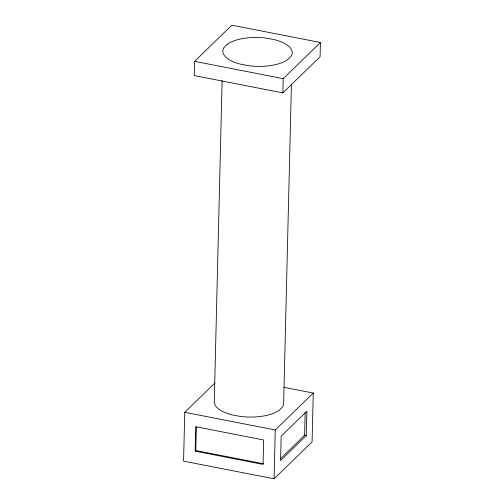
<?xml version="1.0" encoding="UTF-8"?>
<svg xmlns="http://www.w3.org/2000/svg" width="504" height="504" viewBox="0 0 504 504"><rect width="100%" height="100%" fill="white"/><g stroke="black" fill="none" stroke-linecap="round" stroke-linejoin="round"><path stroke-width="0.76" d="M214.95 382.99L184.76 412.31L183.569 461.141L274.069 478.8L312.083 441.876L313.274 393.044L284.13 387.356M194.607 61.349L194.261 75.606L282.87 92.893L320.084 56.744L320.431 42.487L231.827 25.2L194.607 61.349L283.216 78.643L320.431 42.487M195.18 451.143L195.773 426.724L263.655 439.973L263.057 464.386L195.18 451.143L195.773 450.557L196.352 426.907M222.119 80.52L214.263 402.016A34.7 14.446 1.4 0 0 231.834 414.83L240.225 416.411A34.7 14.446 1.4 0 0 279.122 410.344L282.524 406.917A34.7 14.446 1.4 0 0 283.639 403.2L291.438 84.055M282.87 92.893L283.216 78.643M274.069 478.8L275.266 429.969L313.274 393.044M305.178 412.385L304.618 435.273L280.589 458.615M306.281 435.595L306.873 411.182L281.169 436.155L280.571 460.568L306.281 435.595L303.912 435.135M184.76 412.31L275.266 429.969M195.773 450.557L263.655 463.806M227.348 44.182L223.946 47.609A34.7 14.446 1.4 0 0 240.402 64.14L248.8 65.728A34.7 14.446 1.4 0 0 287.696 59.661L291.098 56.234A34.7 14.446 1.4 0 0 274.636 39.703L266.244 38.115A34.7 14.446 1.4 0 0 227.348 44.182"/></g></svg>
